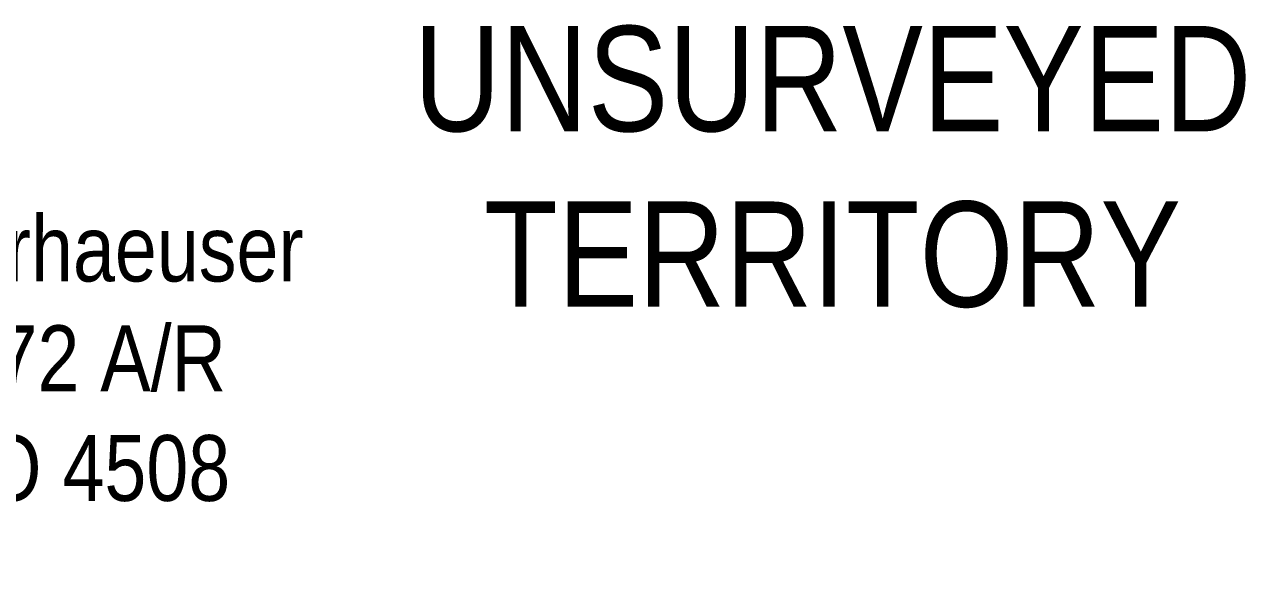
# Model space of a CAD drawing. Extents: x 383425 to 391668, y 6055101 to 6059545.
# Drawn here: x 387904.8 to 388090.2, y 6058133.4 to 6058219.4 of the extents above; entities that cross this region are included whole.
import ezdxf

# ---------------------------------------------------------------- set-up
doc = ezdxf.new("R2010")
doc.units = 0
doc.header["$LTSCALE"] = 5
doc.header["$PDMODE"] = 35
doc.header["$PDSIZE"] = 20
doc.layers.get('Defpoints').update_dxf_attribs({"color": 9})
doc.layers.add('F-AR-T', color=190, linetype='Continuous', lineweight=9)
doc.layers.add('L-UNS-T', color=3, linetype='Continuous')
doc.styles.add('80CG', font='ARIALN.TTF', dxfattribs={"height": 10})
doc.styles.add('80L', font='ARIALN.TTF', dxfattribs={"height": 10})
doc.dimstyles.new('Compass 5 000', dxfattribs={"dimscale": 5, "dimtxt": 9, "dimasz": 2, "dimexe": 0.2, "dimexo": 0.0625, "dimgap": 0.5, "dimtad": 0, "dimtih": 1, "dimtoh": 1, "dimzin": 0, "dimdsep": 46, "dimtxsty": '80CG', "dimcen": 0.1, "dimse1": 1, "dimse2": 1, "dimclrd": 256, "dimclrt": 256, "dimaunit": 1, "dimadec": 4, "dimazin": 0, "dimtfac": 0.06, "dimtofl": 0, "dimtmove": 0, "dimatfit": 1, "dimfxl": 0.2, "dimtolj": 1, "dimtzin": 0, "dimlwd": -1, "dimarcsym": 0})

# ---------------------------------------------------------------- blocks, each defined once
blk = doc.blocks.new('*D52')
at = {"layer": 'Defpoints', "color": 0, "transparency": 16777216}
for p in [(387802.16, 6058109.32), (387807.05, 6058105.22), (387774.06, 6058075.77)]:
    blk.add_point(p, dxfattribs=at)
at = {"layer": 'F-AR-T', "transparency": 16777216}
for p, q in [((387813.47, 6058112.89), (387860.16, 6058168.63)), ((387860.16, 6058168.63), (387870.16, 6058168.63)), ((387772.53, 6058064.01), (387766.11, 6058056.34))]:
    blk.add_line(p, q, dxfattribs=at)
for points in [[(387812.19, 6058113.96), (387814.75, 6058111.82), (387807.05, 6058105.22)], [(387771.25, 6058065.08), (387773.8, 6058062.94), (387778.95, 6058071.68)]]:
    blk.add_solid(points, dxfattribs=at)
at = {"layer": 'F-AR-T', "transparency": 16777216, "insert": (387909.91, 6058168.63), "char_height": 10, "attachment_point": 5, "style": '80CG'}
blk.add_mtext('\\A1;Weyerhaeuser\\P45.72 A/R \\PDLO 4508', dxfattribs=at)

msp = doc.modelspace()

# ---------------------------------------------------------------- texts
at = {"layer": 'L-UNS-T', "color": 3, "insert": (388027.472, 6058197.738), "char_height": 15.9939, "attachment_point": 5, "style": '80L'}
msp.add_mtext_dynamic_manual_height_columns('UNSURVEYED TERRITORY', width=126.41375, gutter_width=47.5, heights=[0], dxfattribs=at)

# ---------------------------------------------------------------- dimensions: what is measured, and where the dimension line sits
at = {"layer": 'F-AR-T'}
dim = msp.add_linear_dim(base=(387807.047, 6058105.222), p1=(387774.058, 6058075.772), p2=(387802.157, 6058109.318), angle=50.04939, text='Weyerhaeuser\\P45.72 A/R \\PDLO 4508', dimstyle='Compass 5 000', dxfattribs=at)
dim.commit()
dim.dimension.update_dxf_attribs({"geometry": '*D52', "text_midpoint": (387909.912, 6058168.635), "dimtype": 161})

doc.saveas('drawing.dxf')
